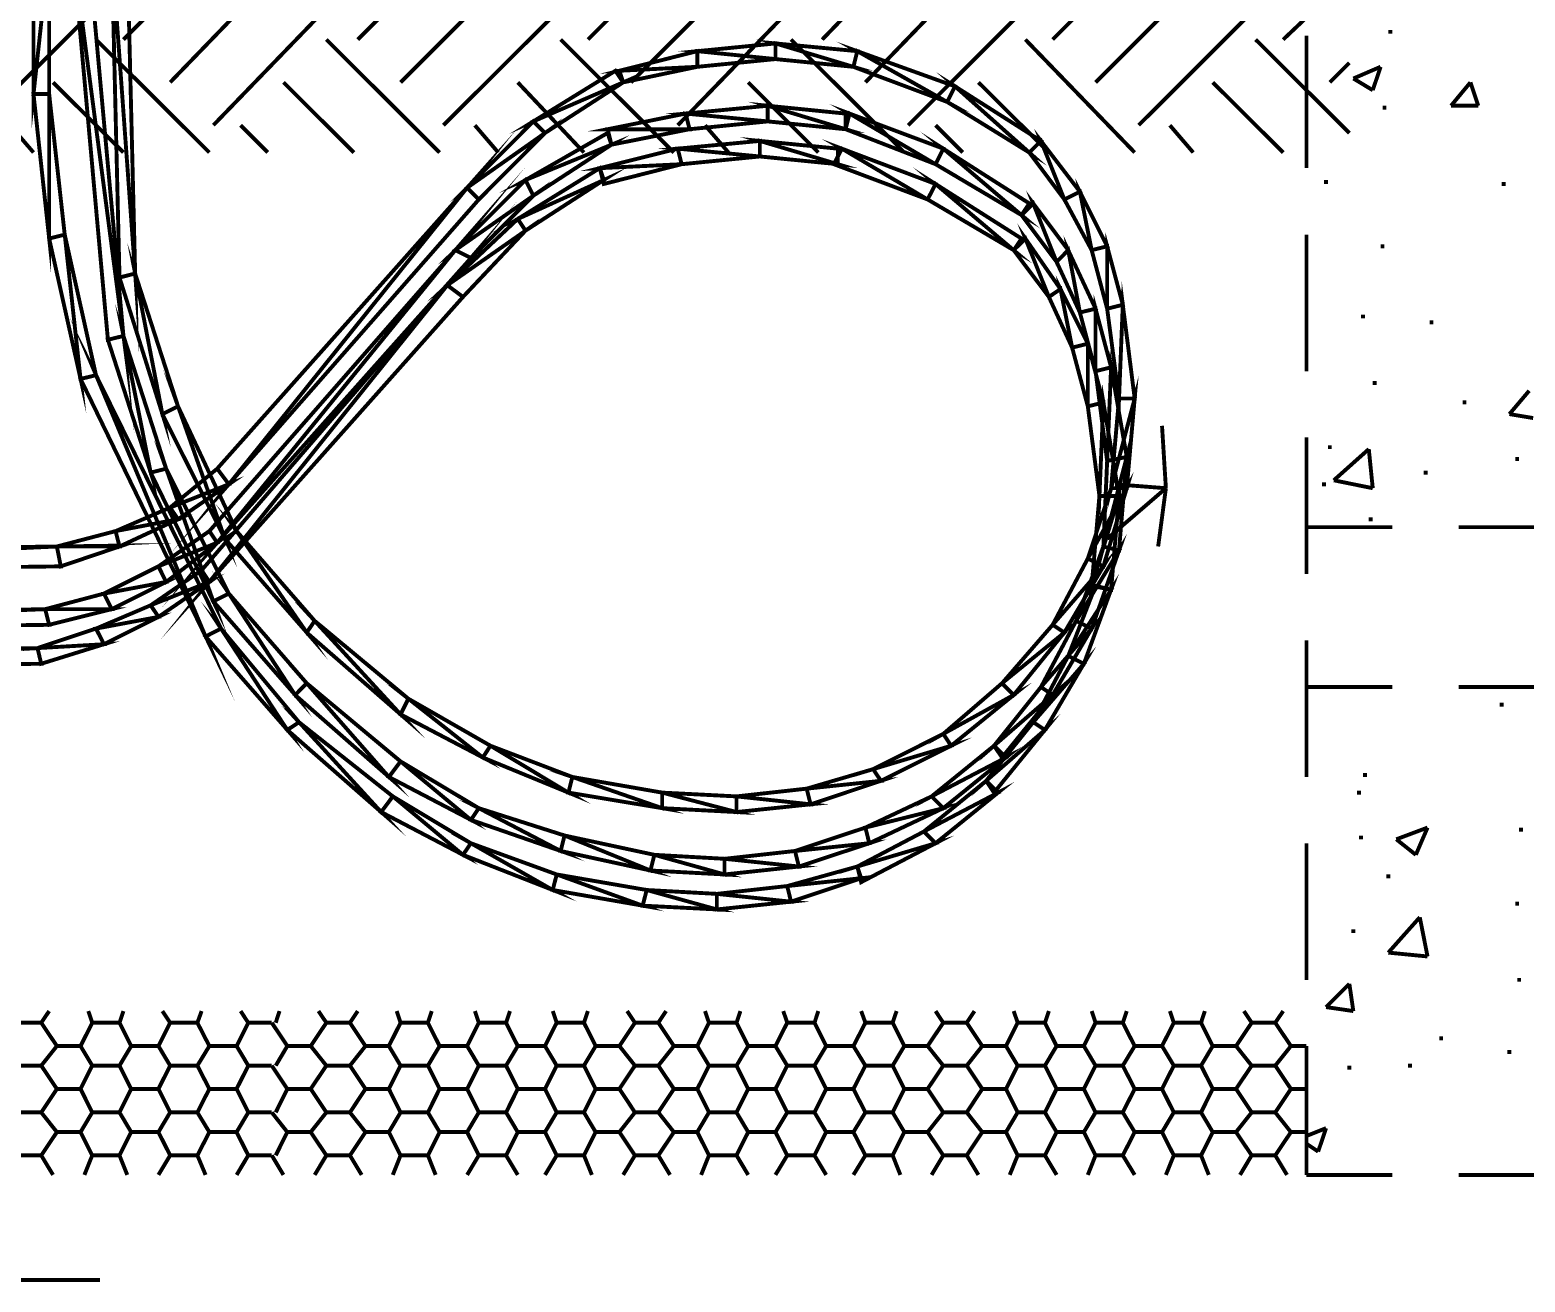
# Model space of a CAD drawing. Extents: x 219 to 1226, y 175 to 465.
# Drawn here: x 242.42 to 258.66, y 190.23 to 203.83 of the extents above; entities that cross this region are included whole.
import ezdxf

# ---------------------------------------------------------------- set-up
doc = ezdxf.new("R2010")
doc.units = 0
doc.header["$MEASUREMENT"] = 0
for name, color, linetype in [('C00-00-00-BLACK', 7, 'Continuous'), ('C95-49-00', 34, 'Continuous'), ('CFF-00-00', 1, 'Continuous')]:
    doc.layers.add(name, color=color, linetype=linetype)

msp = doc.modelspace()

# ---------------------------------------------------------------- linework, layer by layer
at = {"layer": 'C00-00-00-BLACK', "const_width": 0.0423}
for points in [[(257.172, 203.812), (257.215, 203.812)], [(256.283, 202.331), (256.283, 203.771)], [(256.792, 203.305), (257.088, 203.432)], [(257.003, 203.178), (257.088, 203.432)], [(256.792, 203.305), (257.003, 203.178)], [(257.853, 203.009), (258.064, 203.263)], [(258.149, 203.009), (258.064, 203.263)], [(257.13, 203.009), (257.13, 202.966)], [(257.853, 203.009), (258.149, 203.009)], [(256.496, 202.202), (256.496, 202.159)], [(258.403, 202.159), (258.445, 202.159)], [(256.283, 200.125), (256.283, 201.609)], [(257.088, 201.482), (257.13, 201.482)], [(256.876, 200.72), (256.919, 200.72)], [(257.641, 200.678), (257.641, 200.636)], [(257.003, 199.998), (257.045, 199.998)], [(258.487, 199.659), (258.702, 199.913)], [(257.98, 199.786), (258.021, 199.786)], [(258.487, 199.659), (258.745, 199.616)], [(254.714, 199.532), (254.756, 198.854)], [(256.283, 197.921), (256.283, 199.406)], [(256.537, 199.32), (256.537, 199.279)], [(256.58, 198.94), (256.96, 199.279)], [(257.003, 198.854), (256.96, 199.279)], [(258.572, 199.194), (258.572, 199.15)], [(256.58, 198.94), (257.003, 198.854)], [(257.555, 199.024), (257.598, 199.024)], [(254.118, 198.305), (254.756, 198.854)], [(254.118, 198.305), (254.756, 198.854)], [(254.756, 198.854), (254.204, 198.897)], [(254.756, 198.854), (254.204, 198.897)], [(254.756, 198.854), (254.672, 198.221)], [(256.453, 198.897), (256.496, 198.897)], [(256.96, 198.517), (257.003, 198.517)], [(256.283, 198.431), (257.215, 198.431)], [(257.937, 198.431), (258.912, 198.431)], [(256.283, 195.717), (256.283, 197.201)], [(256.283, 196.694), (257.215, 196.694)], [(257.937, 196.694), (258.912, 196.694)], [(258.403, 196.524), (258.403, 196.481)], [(256.919, 195.759), (256.919, 195.717)], [(256.833, 195.547), (256.876, 195.547)], [(256.876, 195.081), (256.876, 195.04)], [(257.259, 195.04), (257.598, 195.167)], [(257.259, 195.04), (257.471, 194.871)], [(257.471, 194.871), (257.598, 195.167)], [(258.614, 195.167), (258.614, 195.124)], [(256.283, 193.513), (256.283, 194.997)], [(257.172, 194.658), (257.172, 194.617)], [(258.572, 194.362), (258.572, 194.319)], [(256.792, 194.063), (256.792, 194.021)], [(257.172, 193.809), (257.514, 194.193)], [(257.514, 194.193), (257.598, 193.767)], [(257.172, 193.809), (257.598, 193.767)], [(256.496, 193.217), (256.749, 193.47)], [(256.792, 193.174), (256.749, 193.47)], [(258.572, 193.513), (258.614, 193.513)], [(242.54, 193.047), (242.626, 193.174)], [(243.094, 193.047), (243.051, 193.174)], [(243.39, 193.047), (243.433, 193.174)], [(243.94, 193.047), (243.856, 193.174)], [(244.236, 193.047), (244.282, 193.174)], [(244.789, 193.047), (244.705, 193.174)], [(245.087, 193.047), (245.128, 193.174)], [(245.637, 193.047), (245.551, 193.174)], [(245.893, 193.047), (245.978, 193.174)], [(246.443, 193.047), (246.401, 193.174)], [(246.74, 193.047), (246.782, 193.174)], [(247.293, 193.047), (247.25, 193.174)], [(247.589, 193.047), (247.632, 193.174)], [(248.139, 193.047), (248.096, 193.174)], [(248.435, 193.047), (248.478, 193.174)], [(248.989, 193.047), (248.904, 193.174)], [(249.243, 193.047), (249.327, 193.174)], [(249.793, 193.047), (249.75, 193.174)], [(250.092, 193.047), (250.134, 193.174)], [(250.643, 193.047), (250.6, 193.174)], [(250.939, 193.047), (250.981, 193.174)], [(251.492, 193.047), (251.446, 193.174)], [(251.788, 193.047), (251.831, 193.174)], [(252.338, 193.047), (252.254, 193.174)], [(252.593, 193.047), (252.677, 193.174)], [(253.146, 193.047), (253.103, 193.174)], [(253.442, 193.047), (253.485, 193.174)], [(253.992, 193.047), (253.95, 193.174)], [(254.288, 193.047), (254.331, 193.174)], [(254.842, 193.047), (254.799, 193.174)], [(255.138, 193.047), (255.179, 193.174)], [(255.688, 193.047), (255.604, 193.174)], [(255.944, 193.047), (256.03, 193.174)], [(256.496, 193.217), (256.792, 193.174)], [(242.287, 193.047), (242.54, 193.047)], [(242.71, 192.794), (242.54, 193.047)], [(242.967, 192.794), (243.094, 193.047)], [(243.094, 193.047), (243.39, 193.047)], [(243.517, 192.794), (243.39, 193.047)], [(243.813, 192.794), (243.94, 193.047)], [(243.94, 193.047), (244.236, 193.047)], [(244.366, 192.794), (244.236, 193.047)], [(244.662, 192.794), (244.789, 193.047)], [(244.789, 193.047), (245.044, 193.047)], [(245.213, 192.794), (245.044, 193.047)], [(245.467, 192.794), (245.637, 193.047)], [(245.637, 193.047), (245.893, 193.047)], [(246.062, 192.794), (245.893, 193.047)], [(246.316, 192.794), (246.443, 193.047)], [(246.443, 193.047), (246.74, 193.047)], [(246.867, 192.794), (246.74, 193.047)], [(247.166, 192.794), (247.293, 193.047)], [(247.293, 193.047), (247.589, 193.047)], [(247.716, 192.794), (247.589, 193.047)], [(248.012, 192.794), (248.139, 193.047)], [(248.139, 193.047), (248.435, 193.047)], [(248.562, 192.794), (248.435, 193.047)], [(248.82, 192.794), (248.989, 193.047)], [(248.989, 193.047), (249.243, 193.047)], [(249.412, 192.794), (249.243, 193.047)], [(249.666, 192.794), (249.793, 193.047)], [(249.793, 193.047), (250.092, 193.047)], [(250.219, 192.794), (250.092, 193.047)], [(250.515, 192.794), (250.643, 193.047)], [(250.643, 193.047), (250.939, 193.047)], [(251.066, 192.794), (250.939, 193.047)], [(251.362, 192.794), (251.492, 193.047)], [(251.492, 193.047), (251.788, 193.047)], [(251.915, 192.794), (251.788, 193.047)], [(252.168, 192.794), (252.338, 193.047)], [(252.338, 193.047), (252.593, 193.047)], [(252.761, 192.794), (252.593, 193.047)], [(253.019, 192.794), (253.146, 193.047)], [(253.146, 193.047), (253.442, 193.047)], [(253.569, 192.794), (253.442, 193.047)], [(253.865, 192.794), (253.992, 193.047)], [(253.992, 193.047), (254.288, 193.047)], [(254.417, 192.794), (254.288, 193.047)], [(254.714, 192.794), (254.842, 193.047)], [(254.842, 193.047), (255.138, 193.047)], [(255.265, 192.794), (255.138, 193.047)], [(255.518, 192.794), (255.688, 193.047)], [(255.688, 193.047), (255.944, 193.047)], [(256.114, 192.794), (255.944, 193.047)], [(242.54, 192.581), (242.71, 192.794)], [(242.71, 192.794), (242.967, 192.794)], [(243.094, 192.581), (242.967, 192.794)], [(243.39, 192.581), (243.517, 192.794)], [(243.517, 192.794), (243.813, 192.794)], [(243.94, 192.581), (243.813, 192.794)], [(244.236, 192.581), (244.366, 192.794)], [(244.366, 192.794), (244.662, 192.794)], [(244.789, 192.581), (244.662, 192.794)], [(245.087, 192.581), (245.213, 192.794)], [(245.213, 192.794), (245.467, 192.794)], [(245.637, 192.581), (245.467, 192.794)], [(245.893, 192.581), (246.062, 192.794)], [(246.062, 192.794), (246.316, 192.794)], [(246.443, 192.581), (246.316, 192.794)], [(246.74, 192.581), (246.867, 192.794)], [(246.867, 192.794), (247.166, 192.794)], [(247.293, 192.581), (247.166, 192.794)], [(247.589, 192.581), (247.716, 192.794)], [(247.716, 192.794), (248.012, 192.794)], [(248.139, 192.581), (248.012, 192.794)], [(248.435, 192.581), (248.562, 192.794)], [(248.562, 192.794), (248.82, 192.794)], [(248.989, 192.581), (248.82, 192.794)], [(249.243, 192.581), (249.412, 192.794)], [(249.412, 192.794), (249.666, 192.794)], [(249.793, 192.581), (249.666, 192.794)], [(250.092, 192.581), (250.219, 192.794)], [(250.219, 192.794), (250.515, 192.794)], [(250.643, 192.581), (250.515, 192.794)], [(250.939, 192.581), (251.066, 192.794)], [(251.066, 192.794), (251.362, 192.794)], [(251.492, 192.581), (251.362, 192.794)], [(251.788, 192.581), (251.915, 192.794)], [(251.915, 192.794), (252.168, 192.794)], [(252.338, 192.581), (252.168, 192.794)], [(252.593, 192.581), (252.761, 192.794)], [(252.761, 192.794), (253.019, 192.794)], [(253.146, 192.581), (253.019, 192.794)], [(253.442, 192.581), (253.569, 192.794)], [(253.569, 192.794), (253.865, 192.794)], [(253.992, 192.581), (253.865, 192.794)], [(254.288, 192.581), (254.417, 192.794)], [(254.417, 192.794), (254.714, 192.794)], [(254.842, 192.581), (254.714, 192.794)], [(255.138, 192.581), (255.265, 192.794)], [(255.265, 192.794), (255.518, 192.794)], [(255.688, 192.581), (255.518, 192.794)], [(255.944, 192.581), (256.114, 192.794)], [(256.114, 192.794), (256.283, 192.794)], [(256.283, 191.394), (256.283, 192.794)], [(257.725, 192.878), (257.767, 192.878)], [(258.487, 192.751), (258.487, 192.708)], [(242.287, 192.581), (242.54, 192.581)], [(242.71, 192.328), (242.54, 192.581)], [(242.967, 192.328), (243.094, 192.581)], [(243.094, 192.581), (243.39, 192.581)], [(243.517, 192.328), (243.39, 192.581)], [(243.813, 192.328), (243.94, 192.581)], [(243.94, 192.581), (244.236, 192.581)], [(244.366, 192.328), (244.236, 192.581)], [(244.662, 192.328), (244.789, 192.581)], [(244.789, 192.581), (245.044, 192.581)], [(245.213, 192.328), (245.044, 192.581)], [(245.467, 192.328), (245.637, 192.581)], [(245.637, 192.581), (245.893, 192.581)], [(246.062, 192.328), (245.893, 192.581)], [(246.316, 192.328), (246.443, 192.581)], [(246.443, 192.581), (246.74, 192.581)], [(246.867, 192.328), (246.74, 192.581)], [(247.166, 192.328), (247.293, 192.581)], [(247.293, 192.581), (247.589, 192.581)], [(247.716, 192.328), (247.589, 192.581)], [(248.012, 192.328), (248.139, 192.581)], [(248.139, 192.581), (248.435, 192.581)], [(248.562, 192.328), (248.435, 192.581)], [(248.82, 192.328), (248.989, 192.581)], [(248.989, 192.581), (249.243, 192.581)], [(249.412, 192.328), (249.243, 192.581)], [(249.666, 192.328), (249.793, 192.581)], [(249.793, 192.581), (250.092, 192.581)], [(250.219, 192.328), (250.092, 192.581)], [(250.515, 192.328), (250.643, 192.581)], [(250.643, 192.581), (250.939, 192.581)], [(251.066, 192.328), (250.939, 192.581)], [(251.362, 192.328), (251.492, 192.581)], [(251.492, 192.581), (251.788, 192.581)], [(251.915, 192.328), (251.788, 192.581)], [(252.168, 192.328), (252.338, 192.581)], [(252.338, 192.581), (252.593, 192.581)], [(252.761, 192.328), (252.593, 192.581)], [(253.019, 192.328), (253.146, 192.581)], [(253.146, 192.581), (253.442, 192.581)], [(253.569, 192.328), (253.442, 192.581)], [(253.865, 192.328), (253.992, 192.581)], [(253.992, 192.581), (254.288, 192.581)], [(254.417, 192.328), (254.288, 192.581)], [(254.714, 192.328), (254.842, 192.581)], [(254.842, 192.581), (255.138, 192.581)], [(255.265, 192.328), (255.138, 192.581)], [(255.518, 192.328), (255.688, 192.581)], [(255.688, 192.581), (255.944, 192.581)], [(256.114, 192.328), (255.944, 192.581)], [(256.749, 192.581), (256.749, 192.539)], [(257.387, 192.581), (257.428, 192.581)], [(242.54, 192.073), (242.71, 192.328)], [(242.71, 192.328), (242.967, 192.328)], [(243.094, 192.073), (242.967, 192.328)], [(243.39, 192.073), (243.517, 192.328)], [(243.517, 192.328), (243.813, 192.328)], [(243.94, 192.073), (243.813, 192.328)], [(244.236, 192.073), (244.366, 192.328)], [(244.366, 192.328), (244.662, 192.328)], [(244.789, 192.073), (244.662, 192.328)], [(245.087, 192.073), (245.213, 192.328)], [(245.213, 192.328), (245.467, 192.328)], [(245.637, 192.073), (245.467, 192.328)], [(245.893, 192.073), (246.062, 192.328)], [(246.062, 192.328), (246.316, 192.328)], [(246.443, 192.073), (246.316, 192.328)], [(246.74, 192.073), (246.867, 192.328)], [(246.867, 192.328), (247.166, 192.328)], [(247.293, 192.073), (247.166, 192.328)], [(247.589, 192.073), (247.716, 192.328)], [(247.716, 192.328), (248.012, 192.328)], [(248.139, 192.073), (248.012, 192.328)], [(248.435, 192.073), (248.562, 192.328)], [(248.562, 192.328), (248.82, 192.328)], [(248.989, 192.073), (248.82, 192.328)], [(249.243, 192.073), (249.412, 192.328)], [(249.412, 192.328), (249.666, 192.328)], [(249.793, 192.073), (249.666, 192.328)], [(250.092, 192.073), (250.219, 192.328)], [(250.219, 192.328), (250.515, 192.328)], [(250.643, 192.073), (250.515, 192.328)], [(250.939, 192.073), (251.066, 192.328)], [(251.066, 192.328), (251.362, 192.328)], [(251.492, 192.073), (251.362, 192.328)], [(251.788, 192.073), (251.915, 192.328)], [(251.915, 192.328), (252.168, 192.328)], [(252.338, 192.073), (252.168, 192.328)], [(252.593, 192.073), (252.761, 192.328)], [(252.761, 192.328), (253.019, 192.328)], [(253.146, 192.073), (253.019, 192.328)], [(253.442, 192.073), (253.569, 192.328)], [(253.569, 192.328), (253.865, 192.328)], [(253.992, 192.073), (253.865, 192.328)], [(254.288, 192.073), (254.417, 192.328)], [(254.417, 192.328), (254.714, 192.328)], [(254.842, 192.073), (254.714, 192.328)], [(255.138, 192.073), (255.265, 192.328)], [(255.265, 192.328), (255.518, 192.328)], [(255.688, 192.073), (255.518, 192.328)], [(255.944, 192.073), (256.114, 192.328)], [(256.114, 192.328), (256.283, 192.328)], [(242.287, 192.073), (242.54, 192.073)], [(242.71, 191.859), (242.54, 192.073)], [(242.967, 191.859), (243.094, 192.073)], [(243.094, 192.073), (243.39, 192.073)], [(243.517, 191.859), (243.39, 192.073)], [(243.813, 191.859), (243.94, 192.073)], [(243.94, 192.073), (244.236, 192.073)], [(244.366, 191.859), (244.236, 192.073)], [(244.662, 191.859), (244.789, 192.073)], [(244.789, 192.073), (245.044, 192.073)], [(245.213, 191.859), (245.044, 192.073)], [(245.467, 191.859), (245.637, 192.073)], [(245.637, 192.073), (245.893, 192.073)], [(246.062, 191.859), (245.893, 192.073)], [(246.316, 191.859), (246.443, 192.073)], [(246.443, 192.073), (246.74, 192.073)], [(246.867, 191.859), (246.74, 192.073)], [(247.166, 191.859), (247.293, 192.073)], [(247.293, 192.073), (247.589, 192.073)], [(247.716, 191.859), (247.589, 192.073)], [(248.012, 191.859), (248.139, 192.073)], [(248.139, 192.073), (248.435, 192.073)], [(248.562, 191.859), (248.435, 192.073)], [(248.82, 191.859), (248.989, 192.073)], [(248.989, 192.073), (249.243, 192.073)], [(249.412, 191.859), (249.243, 192.073)], [(249.666, 191.859), (249.793, 192.073)], [(249.793, 192.073), (250.092, 192.073)], [(250.219, 191.859), (250.092, 192.073)], [(250.515, 191.859), (250.643, 192.073)], [(250.643, 192.073), (250.939, 192.073)], [(251.066, 191.859), (250.939, 192.073)], [(251.362, 191.859), (251.492, 192.073)], [(251.492, 192.073), (251.788, 192.073)], [(251.915, 191.859), (251.788, 192.073)], [(252.168, 191.859), (252.338, 192.073)], [(252.338, 192.073), (252.593, 192.073)], [(252.761, 191.859), (252.593, 192.073)], [(253.019, 191.859), (253.146, 192.073)], [(253.146, 192.073), (253.442, 192.073)], [(253.569, 191.859), (253.442, 192.073)], [(253.865, 191.859), (253.992, 192.073)], [(253.992, 192.073), (254.288, 192.073)], [(254.417, 191.859), (254.288, 192.073)], [(254.714, 191.859), (254.842, 192.073)], [(254.842, 192.073), (255.138, 192.073)], [(255.265, 191.859), (255.138, 192.073)], [(255.518, 191.859), (255.688, 192.073)], [(255.688, 192.073), (255.944, 192.073)], [(256.114, 191.859), (255.944, 192.073)], [(242.54, 191.606), (242.71, 191.859)], [(242.71, 191.859), (242.967, 191.859)], [(243.094, 191.606), (242.967, 191.859)], [(243.39, 191.606), (243.517, 191.859)], [(243.517, 191.859), (243.813, 191.859)], [(243.94, 191.606), (243.813, 191.859)], [(244.236, 191.606), (244.366, 191.859)], [(244.366, 191.859), (244.662, 191.859)], [(244.789, 191.606), (244.662, 191.859)], [(245.087, 191.606), (245.213, 191.859)], [(245.213, 191.859), (245.467, 191.859)], [(245.637, 191.606), (245.467, 191.859)], [(245.893, 191.606), (246.062, 191.859)], [(246.062, 191.859), (246.316, 191.859)], [(246.443, 191.606), (246.316, 191.859)], [(246.74, 191.606), (246.867, 191.859)], [(246.867, 191.859), (247.166, 191.859)], [(247.293, 191.606), (247.166, 191.859)], [(247.589, 191.606), (247.716, 191.859)], [(247.716, 191.859), (248.012, 191.859)], [(248.139, 191.606), (248.012, 191.859)], [(248.435, 191.606), (248.562, 191.859)], [(248.562, 191.859), (248.82, 191.859)], [(248.989, 191.606), (248.82, 191.859)], [(249.243, 191.606), (249.412, 191.859)], [(249.412, 191.859), (249.666, 191.859)], [(249.793, 191.606), (249.666, 191.859)], [(250.092, 191.606), (250.219, 191.859)], [(250.219, 191.859), (250.515, 191.859)], [(250.643, 191.606), (250.515, 191.859)], [(250.939, 191.606), (251.066, 191.859)], [(251.066, 191.859), (251.362, 191.859)], [(251.492, 191.606), (251.362, 191.859)], [(251.788, 191.606), (251.915, 191.859)], [(251.915, 191.859), (252.168, 191.859)], [(252.338, 191.606), (252.168, 191.859)], [(252.593, 191.606), (252.761, 191.859)], [(252.761, 191.859), (253.019, 191.859)], [(253.146, 191.606), (253.019, 191.859)], [(253.442, 191.606), (253.569, 191.859)], [(253.569, 191.859), (253.865, 191.859)], [(253.992, 191.606), (253.865, 191.859)], [(254.288, 191.606), (254.417, 191.859)], [(254.417, 191.859), (254.714, 191.859)], [(254.842, 191.606), (254.714, 191.859)], [(255.138, 191.606), (255.265, 191.859)], [(255.265, 191.859), (255.518, 191.859)], [(255.688, 191.606), (255.518, 191.859)], [(255.944, 191.606), (256.114, 191.859)], [(256.114, 191.859), (256.283, 191.859)], [(256.283, 191.817), (256.496, 191.902)], [(256.41, 191.647), (256.496, 191.902)], [(256.283, 191.733), (256.41, 191.647)], [(242.287, 191.606), (242.54, 191.606)], [(242.668, 191.394), (242.54, 191.606)], [(243.009, 191.394), (243.094, 191.606)], [(243.094, 191.606), (243.39, 191.606)], [(243.474, 191.394), (243.39, 191.606)], [(243.813, 191.394), (243.94, 191.606)], [(243.94, 191.606), (244.236, 191.606)], [(244.325, 191.394), (244.236, 191.606)], [(244.662, 191.394), (244.789, 191.606)], [(244.789, 191.606), (245.044, 191.606)], [(245.171, 191.394), (245.044, 191.606)], [(245.51, 191.394), (245.637, 191.606)], [(245.637, 191.606), (245.893, 191.606)], [(246.02, 191.394), (245.893, 191.606)], [(246.359, 191.394), (246.443, 191.606)], [(246.443, 191.606), (246.74, 191.606)], [(246.824, 191.394), (246.74, 191.606)], [(247.166, 191.394), (247.293, 191.606)], [(247.293, 191.606), (247.589, 191.606)], [(247.716, 191.394), (247.589, 191.606)], [(248.012, 191.394), (248.139, 191.606)], [(248.139, 191.606), (248.435, 191.606)], [(248.521, 191.394), (248.435, 191.606)], [(248.861, 191.394), (248.989, 191.606)], [(248.989, 191.606), (249.243, 191.606)], [(249.37, 191.394), (249.243, 191.606)], [(249.708, 191.394), (249.793, 191.606)], [(249.793, 191.606), (250.092, 191.606)], [(250.219, 191.394), (250.092, 191.606)], [(250.515, 191.394), (250.643, 191.606)], [(250.643, 191.606), (250.939, 191.606)], [(251.066, 191.394), (250.939, 191.606)], [(251.362, 191.394), (251.492, 191.606)], [(251.492, 191.606), (251.788, 191.606)], [(251.872, 191.394), (251.788, 191.606)], [(252.211, 191.394), (252.338, 191.606)], [(252.338, 191.606), (252.593, 191.606)], [(252.72, 191.394), (252.593, 191.606)], [(253.06, 191.394), (253.146, 191.606)], [(253.146, 191.606), (253.442, 191.606)], [(253.569, 191.394), (253.442, 191.606)], [(253.908, 191.394), (253.992, 191.606)], [(253.992, 191.606), (254.288, 191.606)], [(254.417, 191.394), (254.288, 191.606)], [(254.756, 191.394), (254.842, 191.606)], [(254.842, 191.606), (255.138, 191.606)], [(255.222, 191.394), (255.138, 191.606)], [(255.561, 191.394), (255.688, 191.606)], [(255.688, 191.606), (255.944, 191.606)], [(256.071, 191.394), (255.944, 191.606)], [(256.283, 191.394), (257.215, 191.394)], [(257.937, 191.394), (258.912, 191.394)], [(240.802, 190.251), (243.178, 190.251)]]:
    msp.add_lwpolyline(points, dxfattribs=at)
at = {"layer": 'C95-49-00', "const_width": 0.0423}
for points in [[(243.433, 203.728), (244.705, 205.002)], [(245.978, 203.728), (247.25, 205.002)], [(248.478, 203.728), (249.75, 205.002)], [(251.023, 203.728), (252.254, 205.002)], [(253.526, 203.728), (254.799, 205.002)], [(243.94, 203.263), (245.171, 204.536)], [(246.443, 203.263), (247.716, 204.536)], [(248.946, 203.263), (250.219, 204.536)], [(251.492, 203.263), (252.72, 204.536)], [(253.992, 203.263), (255.265, 204.536)], [(256.03, 203.728), (256.749, 204.408)], [(241.863, 202.797), (243.135, 204.067)], [(244.409, 202.797), (245.637, 204.067)], [(246.908, 202.797), (248.182, 204.067)], [(249.454, 202.797), (250.684, 204.067)], [(251.957, 202.797), (253.23, 204.067)], [(254.46, 202.797), (255.731, 204.067)], [(244.366, 202.501), (243.135, 203.728)], [(246.867, 202.501), (245.637, 203.728)], [(249.412, 202.501), (248.182, 203.728)], [(251.915, 202.501), (250.684, 203.728)], [(254.417, 202.501), (253.23, 203.728)], [(256.749, 202.713), (255.731, 203.728)], [(256.537, 203.263), (256.749, 203.475)], [(243.433, 202.501), (242.668, 203.263)], [(245.936, 202.501), (245.171, 203.263)], [(248.435, 202.501), (247.716, 203.263)], [(250.981, 202.501), (250.219, 203.263)], [(253.485, 202.501), (252.72, 203.263)], [(256.03, 202.501), (255.265, 203.263)], [(242.456, 202.501), (242.202, 202.797)], [(245.001, 202.501), (244.705, 202.797)], [(247.504, 202.501), (247.25, 202.797)], [(250.005, 202.501), (249.75, 202.797)], [(252.55, 202.501), (252.254, 202.797)], [(255.053, 202.501), (254.799, 202.797)]]:
    msp.add_lwpolyline(points, dxfattribs=at)
at = {"layer": 'CFF-00-00', "const_width": 0.0423}
for points in [[(242.882, 204.704), (243.433, 200.508), (243.264, 200.467), (242.882, 204.704)], [(243.305, 204.704), (243.56, 201.186), (243.39, 201.143), (243.305, 204.704)], [(242.626, 204.704), (242.456, 203.136), (242.626, 203.136), (242.626, 204.704)], [(242.456, 204.704), (242.626, 204.704), (242.456, 203.136), (242.456, 204.704)], [(243.051, 204.704), (242.882, 204.704), (243.433, 200.508), (243.051, 204.704)], [(243.474, 204.704), (243.305, 204.704), (243.56, 201.186), (243.474, 204.704)], [(250.515, 203.686), (250.515, 203.516), (249.666, 203.602), (250.515, 203.686)], [(251.404, 203.602), (251.362, 203.432), (250.515, 203.686), (251.404, 203.602)], [(251.362, 203.432), (250.515, 203.686), (250.515, 203.516), (251.362, 203.432)], [(252.465, 203.22), (252.381, 203.05), (251.404, 203.602), (252.465, 203.22)], [(242.626, 203.136), (242.626, 201.566), (242.795, 201.609), (242.626, 203.136)], [(249.666, 203.602), (249.666, 203.432), (248.82, 203.389), (249.666, 203.602)], [(250.515, 203.516), (249.666, 203.602), (249.666, 203.432), (250.515, 203.516)], [(252.381, 203.05), (251.404, 203.602), (251.362, 203.432), (252.381, 203.05)], [(248.777, 203.389), (248.861, 203.263), (247.885, 202.839), (248.777, 203.389)], [(248.861, 203.263), (247.885, 202.839), (248.012, 202.713), (248.861, 203.263)], [(249.666, 203.432), (248.82, 203.389), (248.861, 203.263), (249.666, 203.432)], [(253.399, 202.627), (253.272, 202.501), (252.465, 203.22), (253.399, 202.627)], [(253.272, 202.501), (252.465, 203.22), (252.381, 203.05), (253.272, 202.501)], [(242.456, 203.136), (242.626, 203.136), (242.626, 201.566), (242.456, 203.136)], [(250.431, 203.009), (250.431, 202.839), (249.539, 202.924), (250.431, 203.009)], [(251.277, 202.924), (251.277, 202.754), (250.431, 203.009), (251.277, 202.924)], [(251.277, 202.754), (250.431, 203.009), (250.431, 202.839), (251.277, 202.754)], [(252.338, 202.543), (252.254, 202.374), (251.32, 202.924), (252.338, 202.543)], [(247.885, 202.839), (248.012, 202.713), (247.166, 202.118), (247.885, 202.839)], [(248.012, 202.713), (247.166, 202.118), (247.293, 201.991), (248.012, 202.713)], [(249.539, 202.924), (249.582, 202.754), (248.692, 202.754), (249.539, 202.924)], [(250.431, 202.839), (249.539, 202.924), (249.582, 202.754), (250.431, 202.839)], [(252.254, 202.374), (251.32, 202.924), (251.277, 202.754), (252.254, 202.374)], [(247.166, 202.118), (244.578, 198.897), (244.451, 199.066), (247.166, 202.118)], [(248.692, 202.713), (248.734, 202.586), (247.8, 202.202), (248.692, 202.713)], [(248.734, 202.586), (247.8, 202.202), (247.885, 202.032), (248.734, 202.586)], [(249.582, 202.754), (248.692, 202.754), (248.734, 202.586), (249.582, 202.754)], [(253.272, 201.948), (253.188, 201.821), (252.338, 202.543), (253.272, 201.948)], [(253.822, 202.075), (253.653, 201.991), (253.399, 202.627), (253.822, 202.075)], [(249.454, 202.543), (249.496, 202.374), (248.607, 202.331), (249.454, 202.543)], [(250.345, 202.627), (250.345, 202.458), (249.454, 202.543), (250.345, 202.627)], [(250.345, 202.458), (249.454, 202.543), (249.496, 202.374), (250.345, 202.458)], [(251.193, 202.543), (251.193, 202.374), (250.345, 202.627), (251.193, 202.543)], [(251.193, 202.374), (250.345, 202.627), (250.345, 202.458), (251.193, 202.374)], [(252.254, 202.159), (252.168, 201.991), (251.236, 202.543), (252.254, 202.159)], [(252.168, 201.991), (251.236, 202.543), (251.15, 202.374), (252.168, 201.991)], [(253.188, 201.821), (252.338, 202.543), (252.254, 202.374), (253.188, 201.821)], [(253.653, 201.991), (253.399, 202.627), (253.272, 202.501), (253.653, 201.991)], [(248.607, 202.331), (248.65, 202.202), (247.716, 201.779), (248.607, 202.331)], [(249.496, 202.374), (248.607, 202.331), (248.65, 202.159), (249.496, 202.374)], [(247.037, 201.44), (244.451, 198.262), (244.366, 198.388), (247.037, 201.44)], [(247.8, 202.202), (247.885, 202.032), (247.037, 201.44), (247.8, 202.202)], [(248.65, 202.202), (247.716, 201.779), (247.8, 201.652), (248.65, 202.202)], [(253.188, 201.566), (253.103, 201.44), (252.254, 202.159), (253.188, 201.566)], [(254.118, 201.482), (253.95, 201.44), (253.822, 202.075), (254.118, 201.482)], [(247.293, 201.991), (247.166, 202.118), (244.578, 198.897), (247.293, 201.991)], [(247.885, 202.032), (247.037, 201.44), (247.207, 201.355), (247.885, 202.032)], [(253.103, 201.44), (252.254, 202.159), (252.168, 201.991), (253.103, 201.44)], [(253.695, 201.44), (253.569, 201.313), (253.315, 201.948), (253.695, 201.44)], [(253.95, 201.44), (253.822, 202.075), (253.653, 201.991), (253.95, 201.44)], [(242.795, 201.609), (242.967, 200.041), (243.135, 200.082), (242.795, 201.609)], [(246.951, 201.059), (244.366, 197.836), (244.282, 197.963), (246.951, 201.059)], [(253.569, 201.313), (253.315, 201.948), (253.188, 201.821), (253.569, 201.313)], [(247.716, 201.779), (247.8, 201.652), (246.951, 201.059), (247.716, 201.779)], [(247.8, 201.652), (246.951, 201.059), (247.121, 200.932), (247.8, 201.652)], [(253.611, 201.017), (253.485, 200.932), (253.23, 201.566), (253.611, 201.017)], [(242.626, 201.566), (242.795, 201.609), (242.967, 200.041), (242.626, 201.566)], [(253.485, 200.932), (253.23, 201.566), (253.103, 201.44), (253.485, 200.932)], [(253.992, 200.804), (253.822, 200.763), (253.695, 201.44), (253.992, 200.804)], [(254.288, 200.847), (254.118, 200.804), (254.118, 201.482), (254.288, 200.847)], [(243.56, 201.186), (243.856, 199.659), (244.026, 199.743), (243.56, 201.186)], [(247.207, 201.355), (247.037, 201.44), (244.451, 198.262), (247.207, 201.355)], [(253.822, 200.763), (253.695, 201.44), (253.569, 201.313), (253.822, 200.763)], [(254.118, 200.804), (254.118, 201.482), (253.95, 201.44), (254.118, 200.804)], [(243.39, 201.143), (243.56, 201.186), (243.856, 199.659), (243.39, 201.143)], [(247.121, 200.932), (246.951, 201.059), (244.366, 197.836), (247.121, 200.932)], [(253.908, 200.424), (253.738, 200.381), (253.611, 201.017), (253.908, 200.424)], [(254.417, 199.829), (254.247, 199.829), (254.288, 200.847), (254.417, 199.829)], [(253.738, 200.381), (253.611, 201.017), (253.485, 200.932), (253.738, 200.381)], [(254.161, 200.168), (253.992, 200.125), (253.992, 200.804), (254.161, 200.168)], [(243.433, 200.508), (243.729, 199.024), (243.897, 199.066), (243.433, 200.508)], [(253.992, 200.125), (253.992, 200.804), (253.822, 200.763), (253.992, 200.125)], [(254.247, 199.829), (254.288, 200.847), (254.118, 200.804), (254.247, 199.829)], [(243.135, 200.082), (244.325, 197.243), (244.493, 197.329), (243.135, 200.082)], [(254.077, 199.786), (253.908, 199.743), (253.908, 200.424), (254.077, 199.786)], [(243.264, 200.467), (243.433, 200.508), (243.729, 199.024), (243.264, 200.467)], [(253.908, 199.743), (253.908, 200.424), (253.738, 200.381), (253.908, 199.743)], [(254.331, 199.194), (254.118, 199.15), (254.161, 200.168), (254.331, 199.194)], [(242.967, 200.041), (243.135, 200.082), (244.325, 197.243), (242.967, 200.041)], [(244.026, 199.743), (244.535, 198.305), (244.662, 198.388), (244.026, 199.743)], [(254.118, 199.15), (254.161, 200.168), (253.992, 200.125), (254.118, 199.15)], [(254.247, 198.77), (254.034, 198.77), (254.077, 199.786), (254.247, 198.77)], [(254.331, 198.854), (254.161, 198.854), (254.417, 199.829), (254.331, 198.854)], [(243.856, 199.659), (244.026, 199.743), (244.535, 198.305), (243.856, 199.659)], [(254.034, 198.77), (254.077, 199.786), (253.908, 199.743), (254.034, 198.77)], [(254.161, 198.854), (254.417, 199.829), (254.247, 199.829), (254.161, 198.854)], [(243.897, 199.066), (244.409, 197.625), (244.578, 197.709), (243.897, 199.066)], [(254.247, 198.178), (254.077, 198.221), (254.331, 199.194), (254.247, 198.178)], [(254.077, 198.221), (254.331, 199.194), (254.118, 199.15), (254.077, 198.221)], [(243.729, 199.024), (243.897, 199.066), (244.409, 197.625), (243.729, 199.024)], [(243.94, 198.644), (244.578, 198.897), (244.451, 199.066), (243.94, 198.644)], [(244.026, 198.517), (243.94, 198.644), (244.578, 198.897), (244.026, 198.517)], [(254.077, 198.005), (253.908, 198.09), (254.331, 198.854), (254.077, 198.005)], [(254.161, 197.752), (253.95, 197.793), (254.247, 198.77), (254.161, 197.752)], [(253.908, 198.09), (254.331, 198.854), (254.161, 198.854), (253.908, 198.09)], [(253.95, 197.793), (254.247, 198.77), (254.034, 198.77), (253.95, 197.793)], [(243.348, 198.388), (244.026, 198.517), (243.94, 198.644), (243.348, 198.388)], [(244.662, 198.388), (245.424, 197.286), (245.51, 197.413), (244.662, 198.388)], [(243.39, 198.221), (243.348, 198.388), (244.026, 198.517), (243.39, 198.221)], [(242.71, 198.221), (243.39, 198.221), (243.348, 198.388), (242.71, 198.221)], [(243.813, 198.005), (244.451, 198.262), (244.366, 198.388), (243.813, 198.005)], [(243.897, 197.836), (243.813, 198.005), (244.451, 198.262), (243.897, 197.836)], [(244.535, 198.305), (244.662, 198.388), (245.424, 197.286), (244.535, 198.305)], [(253.95, 197.329), (253.781, 197.413), (254.247, 198.178), (253.95, 197.329)], [(242.752, 198.005), (242.71, 198.221), (236.223, 197.921), (242.752, 198.005)], [(242.71, 198.221), (236.223, 197.921), (236.223, 198.132), (242.71, 198.221)], [(242.752, 198.005), (242.71, 198.221), (243.39, 198.221), (242.752, 198.005)], [(253.653, 197.286), (253.526, 197.37), (254.077, 198.005), (253.653, 197.286)], [(253.781, 197.413), (254.247, 198.178), (254.077, 198.221), (253.781, 197.413)], [(243.221, 197.709), (243.897, 197.836), (243.813, 198.005), (243.221, 197.709)], [(243.729, 197.582), (244.366, 197.836), (244.282, 197.963), (243.729, 197.582)], [(253.526, 197.37), (254.077, 198.005), (253.908, 198.09), (253.526, 197.37)], [(243.305, 197.54), (243.221, 197.709), (243.897, 197.836), (243.305, 197.54)], [(243.813, 197.456), (243.729, 197.582), (244.366, 197.836), (243.813, 197.456)], [(244.578, 197.709), (245.298, 196.608), (245.424, 196.735), (244.578, 197.709)], [(253.695, 197.031), (254.161, 197.752), (253.992, 197.793), (253.695, 197.031)], [(253.865, 196.947), (253.695, 197.031), (254.161, 197.752), (253.865, 196.947)], [(242.583, 197.54), (243.305, 197.54), (243.221, 197.709), (242.583, 197.54)], [(244.409, 197.625), (244.578, 197.709), (245.298, 196.608), (244.409, 197.625)], [(242.626, 197.37), (242.583, 197.54), (236.095, 197.286), (242.626, 197.37)], [(242.583, 197.54), (236.095, 197.286), (236.095, 197.456), (242.583, 197.54)], [(242.626, 197.37), (242.583, 197.54), (243.305, 197.54), (242.626, 197.37)], [(243.135, 197.329), (243.813, 197.456), (243.729, 197.582), (243.135, 197.329)], [(243.221, 197.159), (243.135, 197.329), (243.813, 197.456), (243.221, 197.159)], [(244.493, 197.329), (245.213, 196.228), (245.34, 196.312), (244.493, 197.329)], [(245.51, 197.413), (246.443, 196.397), (246.528, 196.567), (245.51, 197.413)], [(253.526, 196.608), (253.399, 196.694), (253.95, 197.329), (253.526, 196.608)], [(242.499, 197.117), (243.221, 197.159), (243.135, 197.329), (242.499, 197.117)], [(244.325, 197.243), (244.493, 197.329), (245.213, 196.228), (244.325, 197.243)], [(245.424, 197.286), (245.51, 197.413), (246.443, 196.397), (245.424, 197.286)], [(252.976, 196.735), (253.653, 197.286), (253.526, 197.37), (252.976, 196.735)], [(253.103, 196.608), (252.976, 196.735), (253.653, 197.286), (253.103, 196.608)], [(253.399, 196.694), (253.95, 197.329), (253.781, 197.413), (253.399, 196.694)], [(242.54, 196.947), (242.499, 197.117), (243.221, 197.159), (242.54, 196.947)], [(242.54, 196.947), (242.499, 197.117), (236.011, 196.863), (242.54, 196.947)], [(242.499, 197.117), (236.011, 196.863), (236.011, 197.031), (242.499, 197.117)], [(253.315, 196.312), (253.865, 196.947), (253.695, 197.031), (253.315, 196.312)], [(253.442, 196.228), (253.315, 196.312), (253.865, 196.947), (253.442, 196.228)], [(245.424, 196.735), (246.316, 195.717), (246.443, 195.886), (245.424, 196.735)], [(245.298, 196.608), (245.424, 196.735), (246.316, 195.717), (245.298, 196.608)], [(246.528, 196.567), (247.336, 195.929), (247.42, 196.056), (246.528, 196.567)], [(252.338, 196.185), (253.103, 196.608), (252.976, 196.735), (252.338, 196.185)], [(252.423, 196.056), (252.338, 196.185), (253.103, 196.608), (252.423, 196.056)], [(252.889, 196.056), (253.526, 196.608), (253.399, 196.694), (252.889, 196.056)], [(252.976, 195.929), (252.889, 196.056), (253.526, 196.608), (252.976, 195.929)], [(246.443, 196.397), (246.528, 196.567), (247.336, 195.929), (246.443, 196.397)], [(245.34, 196.312), (246.232, 195.336), (246.359, 195.506), (245.34, 196.312)], [(252.889, 195.547), (252.804, 195.675), (253.442, 196.228), (252.889, 195.547)], [(245.213, 196.228), (245.34, 196.312), (246.232, 195.336), (245.213, 196.228)], [(251.576, 195.802), (252.423, 196.056), (252.338, 196.185), (251.576, 195.802)], [(252.804, 195.675), (253.442, 196.228), (253.315, 196.312), (252.804, 195.675)], [(246.443, 195.886), (247.207, 195.251), (247.293, 195.378), (246.443, 195.886)], [(247.42, 196.056), (248.266, 195.547), (248.309, 195.717), (247.42, 196.056)], [(247.336, 195.929), (247.42, 196.056), (248.266, 195.547), (247.336, 195.929)], [(251.661, 195.675), (251.576, 195.802), (252.423, 196.056), (251.661, 195.675)], [(252.211, 195.506), (253.019, 195.929), (252.889, 196.056), (252.211, 195.506)], [(252.338, 195.378), (252.211, 195.506), (253.019, 195.929), (252.338, 195.378)], [(246.316, 195.717), (246.443, 195.886), (247.207, 195.251), (246.316, 195.717)], [(248.309, 195.717), (249.285, 195.378), (249.285, 195.547), (248.309, 195.717)], [(248.266, 195.547), (248.309, 195.717), (249.285, 195.378), (248.266, 195.547)], [(250.854, 195.59), (251.661, 195.675), (251.576, 195.802), (250.854, 195.59)], [(250.897, 195.42), (250.854, 195.59), (251.661, 195.675), (250.897, 195.42)], [(246.359, 195.506), (247.121, 194.871), (247.207, 194.997), (246.359, 195.506)], [(249.285, 195.547), (250.092, 195.336), (250.092, 195.506), (249.285, 195.547)], [(249.285, 195.378), (249.285, 195.547), (250.092, 195.336), (249.285, 195.378)], [(250.092, 195.506), (250.897, 195.42), (250.854, 195.59), (250.092, 195.506)], [(252.127, 195.124), (252.933, 195.547), (252.804, 195.675), (252.127, 195.124)], [(252.254, 194.997), (252.127, 195.124), (252.933, 195.547), (252.254, 194.997)], [(246.232, 195.336), (246.359, 195.506), (247.121, 194.871), (246.232, 195.336)], [(247.293, 195.378), (248.182, 194.913), (248.224, 195.081), (247.293, 195.378)], [(247.207, 195.251), (247.293, 195.378), (248.182, 194.913), (247.207, 195.251)], [(250.092, 195.336), (250.092, 195.506), (250.897, 195.42), (250.092, 195.336)], [(251.492, 195.167), (252.338, 195.378), (252.211, 195.506), (251.492, 195.167)], [(251.534, 194.997), (251.492, 195.167), (252.338, 195.378), (251.534, 194.997)], [(247.207, 194.997), (248.096, 194.489), (248.139, 194.658), (247.207, 194.997)], [(248.224, 195.081), (249.157, 194.701), (249.2, 194.871), (248.224, 195.081)], [(248.182, 194.913), (248.224, 195.081), (249.157, 194.701), (248.182, 194.913)], [(250.727, 194.913), (251.534, 194.997), (251.492, 195.167), (250.727, 194.913)], [(251.404, 194.744), (252.254, 194.997), (252.127, 195.124), (251.404, 194.744)], [(251.446, 194.574), (251.404, 194.744), (252.254, 194.997), (251.446, 194.574)], [(247.121, 194.871), (247.207, 194.997), (248.096, 194.489), (247.121, 194.871)], [(249.2, 194.871), (249.962, 194.658), (249.962, 194.828), (249.2, 194.871)], [(249.157, 194.701), (249.2, 194.871), (249.962, 194.658), (249.157, 194.701)], [(249.962, 194.828), (250.77, 194.744), (250.727, 194.913), (249.962, 194.828)], [(250.77, 194.744), (250.727, 194.913), (251.534, 194.997), (250.77, 194.744)], [(249.962, 194.658), (249.962, 194.828), (250.77, 194.744), (249.962, 194.658)], [(250.643, 194.532), (251.446, 194.617), (251.404, 194.744), (250.643, 194.532)], [(248.139, 194.658), (249.073, 194.319), (249.116, 194.489), (248.139, 194.658)], [(248.096, 194.489), (248.139, 194.658), (249.073, 194.319), (248.096, 194.489)], [(250.684, 194.362), (250.643, 194.532), (251.446, 194.617), (250.684, 194.362)], [(249.116, 194.489), (249.878, 194.278), (249.878, 194.447), (249.116, 194.489)], [(249.073, 194.319), (249.116, 194.489), (249.878, 194.278), (249.073, 194.319)], [(249.878, 194.447), (250.684, 194.362), (250.643, 194.532), (249.878, 194.447)], [(249.878, 194.278), (249.878, 194.447), (250.684, 194.362), (249.878, 194.278)]]:
    msp.add_lwpolyline(points, close=True, dxfattribs=at)
at = {"layer": 'CFF-00-00'}
for points in [[(242.456, 204.704), (242.626, 204.704), (242.456, 203.136), (242.456, 204.704)], [(242.626, 204.704), (242.456, 203.136), (242.626, 203.136), (242.626, 204.704)], [(243.051, 204.704), (242.882, 204.704), (243.433, 200.508), (243.051, 204.704)], [(242.882, 204.704), (243.433, 200.508), (243.264, 200.467), (242.882, 204.704)], [(243.474, 204.704), (243.305, 204.704), (243.56, 201.186), (243.474, 204.704)], [(243.305, 204.704), (243.56, 201.186), (243.39, 201.143), (243.305, 204.704)], [(250.515, 203.686), (250.515, 203.516), (249.666, 203.602), (250.515, 203.686)], [(251.404, 203.602), (251.362, 203.432), (250.515, 203.686), (251.404, 203.602)], [(251.362, 203.432), (250.515, 203.686), (250.515, 203.516), (251.362, 203.432)], [(249.666, 203.602), (249.666, 203.432), (248.82, 203.389), (249.666, 203.602)], [(250.515, 203.516), (249.666, 203.602), (249.666, 203.432), (250.515, 203.516)], [(252.381, 203.05), (251.404, 203.602), (251.362, 203.432), (252.381, 203.05)], [(252.465, 203.22), (252.381, 203.05), (251.404, 203.602), (252.465, 203.22)], [(248.777, 203.389), (248.861, 203.263), (247.885, 202.839), (248.777, 203.389)], [(249.666, 203.432), (248.82, 203.389), (248.861, 203.263), (249.666, 203.432)], [(248.861, 203.263), (247.885, 202.839), (248.012, 202.713), (248.861, 203.263)], [(253.272, 202.501), (252.465, 203.22), (252.381, 203.05), (253.272, 202.501)], [(253.399, 202.627), (253.272, 202.501), (252.465, 203.22), (253.399, 202.627)], [(242.456, 203.136), (242.626, 203.136), (242.626, 201.566), (242.456, 203.136)], [(242.626, 203.136), (242.626, 201.566), (242.795, 201.609), (242.626, 203.136)], [(249.539, 202.924), (249.582, 202.754), (248.692, 202.754), (249.539, 202.924)], [(250.431, 203.009), (250.431, 202.839), (249.539, 202.924), (250.431, 203.009)], [(250.431, 202.839), (249.539, 202.924), (249.582, 202.754), (250.431, 202.839)], [(251.277, 202.924), (251.277, 202.754), (250.431, 203.009), (251.277, 202.924)], [(251.277, 202.754), (250.431, 203.009), (250.431, 202.839), (251.277, 202.754)], [(252.254, 202.374), (251.32, 202.924), (251.277, 202.754), (252.254, 202.374)], [(252.338, 202.543), (252.254, 202.374), (251.32, 202.924), (252.338, 202.543)], [(247.885, 202.839), (248.012, 202.713), (247.166, 202.118), (247.885, 202.839)], [(248.012, 202.713), (247.166, 202.118), (247.293, 201.991), (248.012, 202.713)], [(248.692, 202.713), (248.734, 202.586), (247.8, 202.202), (248.692, 202.713)], [(249.582, 202.754), (248.692, 202.754), (248.734, 202.586), (249.582, 202.754)], [(248.734, 202.586), (247.8, 202.202), (247.885, 202.032), (248.734, 202.586)], [(249.454, 202.543), (249.496, 202.374), (248.607, 202.331), (249.454, 202.543)], [(250.345, 202.627), (250.345, 202.458), (249.454, 202.543), (250.345, 202.627)], [(250.345, 202.458), (249.454, 202.543), (249.496, 202.374), (250.345, 202.458)], [(251.193, 202.543), (251.193, 202.374), (250.345, 202.627), (251.193, 202.543)], [(251.193, 202.374), (250.345, 202.627), (250.345, 202.458), (251.193, 202.374)], [(252.168, 201.991), (251.236, 202.543), (251.15, 202.374), (252.168, 201.991)], [(252.254, 202.159), (252.168, 201.991), (251.236, 202.543), (252.254, 202.159)], [(253.188, 201.821), (252.338, 202.543), (252.254, 202.374), (253.188, 201.821)], [(253.272, 201.948), (253.188, 201.821), (252.338, 202.543), (253.272, 201.948)], [(253.653, 201.991), (253.399, 202.627), (253.272, 202.501), (253.653, 201.991)], [(253.822, 202.075), (253.653, 201.991), (253.399, 202.627), (253.822, 202.075)], [(249.496, 202.374), (248.607, 202.331), (248.65, 202.159), (249.496, 202.374)], [(247.8, 202.202), (247.885, 202.032), (247.037, 201.44), (247.8, 202.202)], [(248.607, 202.331), (248.65, 202.202), (247.716, 201.779), (248.607, 202.331)], [(248.65, 202.202), (247.716, 201.779), (247.8, 201.652), (248.65, 202.202)], [(247.166, 202.118), (244.578, 198.897), (244.451, 199.066), (247.166, 202.118)], [(247.293, 201.991), (247.166, 202.118), (244.578, 198.897), (247.293, 201.991)], [(253.103, 201.44), (252.254, 202.159), (252.168, 201.991), (253.103, 201.44)], [(253.188, 201.566), (253.103, 201.44), (252.254, 202.159), (253.188, 201.566)], [(253.95, 201.44), (253.822, 202.075), (253.653, 201.991), (253.95, 201.44)], [(254.118, 201.482), (253.95, 201.44), (253.822, 202.075), (254.118, 201.482)], [(247.885, 202.032), (247.037, 201.44), (247.207, 201.355), (247.885, 202.032)], [(253.569, 201.313), (253.315, 201.948), (253.188, 201.821), (253.569, 201.313)], [(253.695, 201.44), (253.569, 201.313), (253.315, 201.948), (253.695, 201.44)], [(247.716, 201.779), (247.8, 201.652), (246.951, 201.059), (247.716, 201.779)], [(242.626, 201.566), (242.795, 201.609), (242.967, 200.041), (242.626, 201.566)], [(242.795, 201.609), (242.967, 200.041), (243.135, 200.082), (242.795, 201.609)], [(247.8, 201.652), (246.951, 201.059), (247.121, 200.932), (247.8, 201.652)], [(253.485, 200.932), (253.23, 201.566), (253.103, 201.44), (253.485, 200.932)], [(253.611, 201.017), (253.485, 200.932), (253.23, 201.566), (253.611, 201.017)], [(247.037, 201.44), (244.451, 198.262), (244.366, 198.388), (247.037, 201.44)], [(247.207, 201.355), (247.037, 201.44), (244.451, 198.262), (247.207, 201.355)], [(253.822, 200.763), (253.695, 201.44), (253.569, 201.313), (253.822, 200.763)], [(253.992, 200.804), (253.822, 200.763), (253.695, 201.44), (253.992, 200.804)], [(254.118, 200.804), (254.118, 201.482), (253.95, 201.44), (254.118, 200.804)], [(254.288, 200.847), (254.118, 200.804), (254.118, 201.482), (254.288, 200.847)], [(243.39, 201.143), (243.56, 201.186), (243.856, 199.659), (243.39, 201.143)], [(243.56, 201.186), (243.856, 199.659), (244.026, 199.743), (243.56, 201.186)], [(246.951, 201.059), (244.366, 197.836), (244.282, 197.963), (246.951, 201.059)], [(247.121, 200.932), (246.951, 201.059), (244.366, 197.836), (247.121, 200.932)], [(253.738, 200.381), (253.611, 201.017), (253.485, 200.932), (253.738, 200.381)], [(253.908, 200.424), (253.738, 200.381), (253.611, 201.017), (253.908, 200.424)], [(253.992, 200.125), (253.992, 200.804), (253.822, 200.763), (253.992, 200.125)], [(254.161, 200.168), (253.992, 200.125), (253.992, 200.804), (254.161, 200.168)], [(254.247, 199.829), (254.288, 200.847), (254.118, 200.804), (254.247, 199.829)], [(254.417, 199.829), (254.247, 199.829), (254.288, 200.847), (254.417, 199.829)], [(243.264, 200.467), (243.433, 200.508), (243.729, 199.024), (243.264, 200.467)], [(243.433, 200.508), (243.729, 199.024), (243.897, 199.066), (243.433, 200.508)], [(253.908, 199.743), (253.908, 200.424), (253.738, 200.381), (253.908, 199.743)], [(254.077, 199.786), (253.908, 199.743), (253.908, 200.424), (254.077, 199.786)], [(254.118, 199.15), (254.161, 200.168), (253.992, 200.125), (254.118, 199.15)], [(254.331, 199.194), (254.118, 199.15), (254.161, 200.168), (254.331, 199.194)], [(242.967, 200.041), (243.135, 200.082), (244.325, 197.243), (242.967, 200.041)], [(243.135, 200.082), (244.325, 197.243), (244.493, 197.329), (243.135, 200.082)], [(254.034, 198.77), (254.077, 199.786), (253.908, 199.743), (254.034, 198.77)], [(254.247, 198.77), (254.034, 198.77), (254.077, 199.786), (254.247, 198.77)], [(254.331, 198.854), (254.161, 198.854), (254.417, 199.829), (254.331, 198.854)], [(254.161, 198.854), (254.417, 199.829), (254.247, 199.829), (254.161, 198.854)], [(243.856, 199.659), (244.026, 199.743), (244.535, 198.305), (243.856, 199.659)], [(244.026, 199.743), (244.535, 198.305), (244.662, 198.388), (244.026, 199.743)], [(254.247, 198.178), (254.077, 198.221), (254.331, 199.194), (254.247, 198.178)], [(254.077, 198.221), (254.331, 199.194), (254.118, 199.15), (254.077, 198.221)], [(243.729, 199.024), (243.897, 199.066), (244.409, 197.625), (243.729, 199.024)], [(243.897, 199.066), (244.409, 197.625), (244.578, 197.709), (243.897, 199.066)], [(243.94, 198.644), (244.578, 198.897), (244.451, 199.066), (243.94, 198.644)], [(244.026, 198.517), (243.94, 198.644), (244.578, 198.897), (244.026, 198.517)], [(254.077, 198.005), (253.908, 198.09), (254.331, 198.854), (254.077, 198.005)], [(253.908, 198.09), (254.331, 198.854), (254.161, 198.854), (253.908, 198.09)], [(243.348, 198.388), (244.026, 198.517), (243.94, 198.644), (243.348, 198.388)], [(254.161, 197.752), (253.95, 197.793), (254.247, 198.77), (254.161, 197.752)], [(253.95, 197.793), (254.247, 198.77), (254.034, 198.77), (253.95, 197.793)], [(243.39, 198.221), (243.348, 198.388), (244.026, 198.517), (243.39, 198.221)], [(242.71, 198.221), (243.39, 198.221), (243.348, 198.388), (242.71, 198.221)], [(243.813, 198.005), (244.451, 198.262), (244.366, 198.388), (243.813, 198.005)], [(244.535, 198.305), (244.662, 198.388), (245.424, 197.286), (244.535, 198.305)], [(244.662, 198.388), (245.424, 197.286), (245.51, 197.413), (244.662, 198.388)], [(242.752, 198.005), (242.71, 198.221), (236.223, 197.921), (242.752, 198.005)], [(242.71, 198.221), (236.223, 197.921), (236.223, 198.132), (242.71, 198.221)], [(242.752, 198.005), (242.71, 198.221), (243.39, 198.221), (242.752, 198.005)], [(243.897, 197.836), (243.813, 198.005), (244.451, 198.262), (243.897, 197.836)], [(253.781, 197.413), (254.247, 198.178), (254.077, 198.221), (253.781, 197.413)], [(253.95, 197.329), (253.781, 197.413), (254.247, 198.178), (253.95, 197.329)], [(243.221, 197.709), (243.897, 197.836), (243.813, 198.005), (243.221, 197.709)], [(253.526, 197.37), (254.077, 198.005), (253.908, 198.09), (253.526, 197.37)], [(253.653, 197.286), (253.526, 197.37), (254.077, 198.005), (253.653, 197.286)], [(243.305, 197.54), (243.221, 197.709), (243.897, 197.836), (243.305, 197.54)], [(243.729, 197.582), (244.366, 197.836), (244.282, 197.963), (243.729, 197.582)], [(243.813, 197.456), (243.729, 197.582), (244.366, 197.836), (243.813, 197.456)], [(242.583, 197.54), (243.305, 197.54), (243.221, 197.709), (242.583, 197.54)], [(244.409, 197.625), (244.578, 197.709), (245.298, 196.608), (244.409, 197.625)], [(244.578, 197.709), (245.298, 196.608), (245.424, 196.735), (244.578, 197.709)], [(253.695, 197.031), (254.161, 197.752), (253.992, 197.793), (253.695, 197.031)], [(253.865, 196.947), (253.695, 197.031), (254.161, 197.752), (253.865, 196.947)], [(242.626, 197.37), (242.583, 197.54), (236.095, 197.286), (242.626, 197.37)], [(242.583, 197.54), (236.095, 197.286), (236.095, 197.456), (242.583, 197.54)], [(242.626, 197.37), (242.583, 197.54), (243.305, 197.54), (242.626, 197.37)], [(243.135, 197.329), (243.813, 197.456), (243.729, 197.582), (243.135, 197.329)], [(242.499, 197.117), (243.221, 197.159), (243.135, 197.329), (242.499, 197.117)], [(243.221, 197.159), (243.135, 197.329), (243.813, 197.456), (243.221, 197.159)], [(244.325, 197.243), (244.493, 197.329), (245.213, 196.228), (244.325, 197.243)], [(244.493, 197.329), (245.213, 196.228), (245.34, 196.312), (244.493, 197.329)], [(245.424, 197.286), (245.51, 197.413), (246.443, 196.397), (245.424, 197.286)], [(245.51, 197.413), (246.443, 196.397), (246.528, 196.567), (245.51, 197.413)], [(252.976, 196.735), (253.653, 197.286), (253.526, 197.37), (252.976, 196.735)], [(253.399, 196.694), (253.95, 197.329), (253.781, 197.413), (253.399, 196.694)], [(253.526, 196.608), (253.399, 196.694), (253.95, 197.329), (253.526, 196.608)], [(253.103, 196.608), (252.976, 196.735), (253.653, 197.286), (253.103, 196.608)], [(242.54, 196.947), (242.499, 197.117), (236.011, 196.863), (242.54, 196.947)], [(242.499, 197.117), (236.011, 196.863), (236.011, 197.031), (242.499, 197.117)], [(242.54, 196.947), (242.499, 197.117), (243.221, 197.159), (242.54, 196.947)], [(253.315, 196.312), (253.865, 196.947), (253.695, 197.031), (253.315, 196.312)], [(253.442, 196.228), (253.315, 196.312), (253.865, 196.947), (253.442, 196.228)], [(245.298, 196.608), (245.424, 196.735), (246.316, 195.717), (245.298, 196.608)], [(245.424, 196.735), (246.316, 195.717), (246.443, 195.886), (245.424, 196.735)], [(252.338, 196.185), (253.103, 196.608), (252.976, 196.735), (252.338, 196.185)], [(252.889, 196.056), (253.526, 196.608), (253.399, 196.694), (252.889, 196.056)], [(246.443, 196.397), (246.528, 196.567), (247.336, 195.929), (246.443, 196.397)], [(246.528, 196.567), (247.336, 195.929), (247.42, 196.056), (246.528, 196.567)], [(252.423, 196.056), (252.338, 196.185), (253.103, 196.608), (252.423, 196.056)], [(252.976, 195.929), (252.889, 196.056), (253.526, 196.608), (252.976, 195.929)], [(245.213, 196.228), (245.34, 196.312), (246.232, 195.336), (245.213, 196.228)], [(245.34, 196.312), (246.232, 195.336), (246.359, 195.506), (245.34, 196.312)], [(252.804, 195.675), (253.442, 196.228), (253.315, 196.312), (252.804, 195.675)], [(252.889, 195.547), (252.804, 195.675), (253.442, 196.228), (252.889, 195.547)], [(247.336, 195.929), (247.42, 196.056), (248.266, 195.547), (247.336, 195.929)], [(247.42, 196.056), (248.266, 195.547), (248.309, 195.717), (247.42, 196.056)], [(251.576, 195.802), (252.423, 196.056), (252.338, 196.185), (251.576, 195.802)], [(251.661, 195.675), (251.576, 195.802), (252.423, 196.056), (251.661, 195.675)], [(252.211, 195.506), (253.019, 195.929), (252.889, 196.056), (252.211, 195.506)], [(246.316, 195.717), (246.443, 195.886), (247.207, 195.251), (246.316, 195.717)], [(246.443, 195.886), (247.207, 195.251), (247.293, 195.378), (246.443, 195.886)], [(252.338, 195.378), (252.211, 195.506), (253.019, 195.929), (252.338, 195.378)], [(248.266, 195.547), (248.309, 195.717), (249.285, 195.378), (248.266, 195.547)], [(248.309, 195.717), (249.285, 195.378), (249.285, 195.547), (248.309, 195.717)], [(250.854, 195.59), (251.661, 195.675), (251.576, 195.802), (250.854, 195.59)], [(249.285, 195.378), (249.285, 195.547), (250.092, 195.336), (249.285, 195.378)], [(249.285, 195.547), (250.092, 195.336), (250.092, 195.506), (249.285, 195.547)], [(250.092, 195.506), (250.897, 195.42), (250.854, 195.59), (250.092, 195.506)], [(250.897, 195.42), (250.854, 195.59), (251.661, 195.675), (250.897, 195.42)], [(252.127, 195.124), (252.933, 195.547), (252.804, 195.675), (252.127, 195.124)], [(252.254, 194.997), (252.127, 195.124), (252.933, 195.547), (252.254, 194.997)], [(246.232, 195.336), (246.359, 195.506), (247.121, 194.871), (246.232, 195.336)], [(246.359, 195.506), (247.121, 194.871), (247.207, 194.997), (246.359, 195.506)], [(250.092, 195.336), (250.092, 195.506), (250.897, 195.42), (250.092, 195.336)], [(251.492, 195.167), (252.338, 195.378), (252.211, 195.506), (251.492, 195.167)], [(247.207, 195.251), (247.293, 195.378), (248.182, 194.913), (247.207, 195.251)], [(247.293, 195.378), (248.182, 194.913), (248.224, 195.081), (247.293, 195.378)], [(251.534, 194.997), (251.492, 195.167), (252.338, 195.378), (251.534, 194.997)], [(248.182, 194.913), (248.224, 195.081), (249.157, 194.701), (248.182, 194.913)], [(248.224, 195.081), (249.157, 194.701), (249.2, 194.871), (248.224, 195.081)], [(250.727, 194.913), (251.534, 194.997), (251.492, 195.167), (250.727, 194.913)], [(251.404, 194.744), (252.254, 194.997), (252.127, 195.124), (251.404, 194.744)], [(247.121, 194.871), (247.207, 194.997), (248.096, 194.489), (247.121, 194.871)], [(247.207, 194.997), (248.096, 194.489), (248.139, 194.658), (247.207, 194.997)], [(249.962, 194.828), (250.77, 194.744), (250.727, 194.913), (249.962, 194.828)], [(250.77, 194.744), (250.727, 194.913), (251.534, 194.997), (250.77, 194.744)], [(251.446, 194.574), (251.404, 194.744), (252.254, 194.997), (251.446, 194.574)], [(249.157, 194.701), (249.2, 194.871), (249.962, 194.658), (249.157, 194.701)], [(249.2, 194.871), (249.962, 194.658), (249.962, 194.828), (249.2, 194.871)], [(249.962, 194.658), (249.962, 194.828), (250.77, 194.744), (249.962, 194.658)], [(250.643, 194.532), (251.446, 194.617), (251.404, 194.744), (250.643, 194.532)], [(248.096, 194.489), (248.139, 194.658), (249.073, 194.319), (248.096, 194.489)], [(248.139, 194.658), (249.073, 194.319), (249.116, 194.489), (248.139, 194.658)], [(250.684, 194.362), (250.643, 194.532), (251.446, 194.617), (250.684, 194.362)], [(249.073, 194.319), (249.116, 194.489), (249.878, 194.278), (249.073, 194.319)], [(249.116, 194.489), (249.878, 194.278), (249.878, 194.447), (249.116, 194.489)], [(249.878, 194.447), (250.684, 194.362), (250.643, 194.532), (249.878, 194.447)], [(249.878, 194.278), (249.878, 194.447), (250.684, 194.362), (249.878, 194.278)]]:
    msp.add_lwpolyline(points, close=True, dxfattribs=at)

doc.saveas('drawing.dxf')
